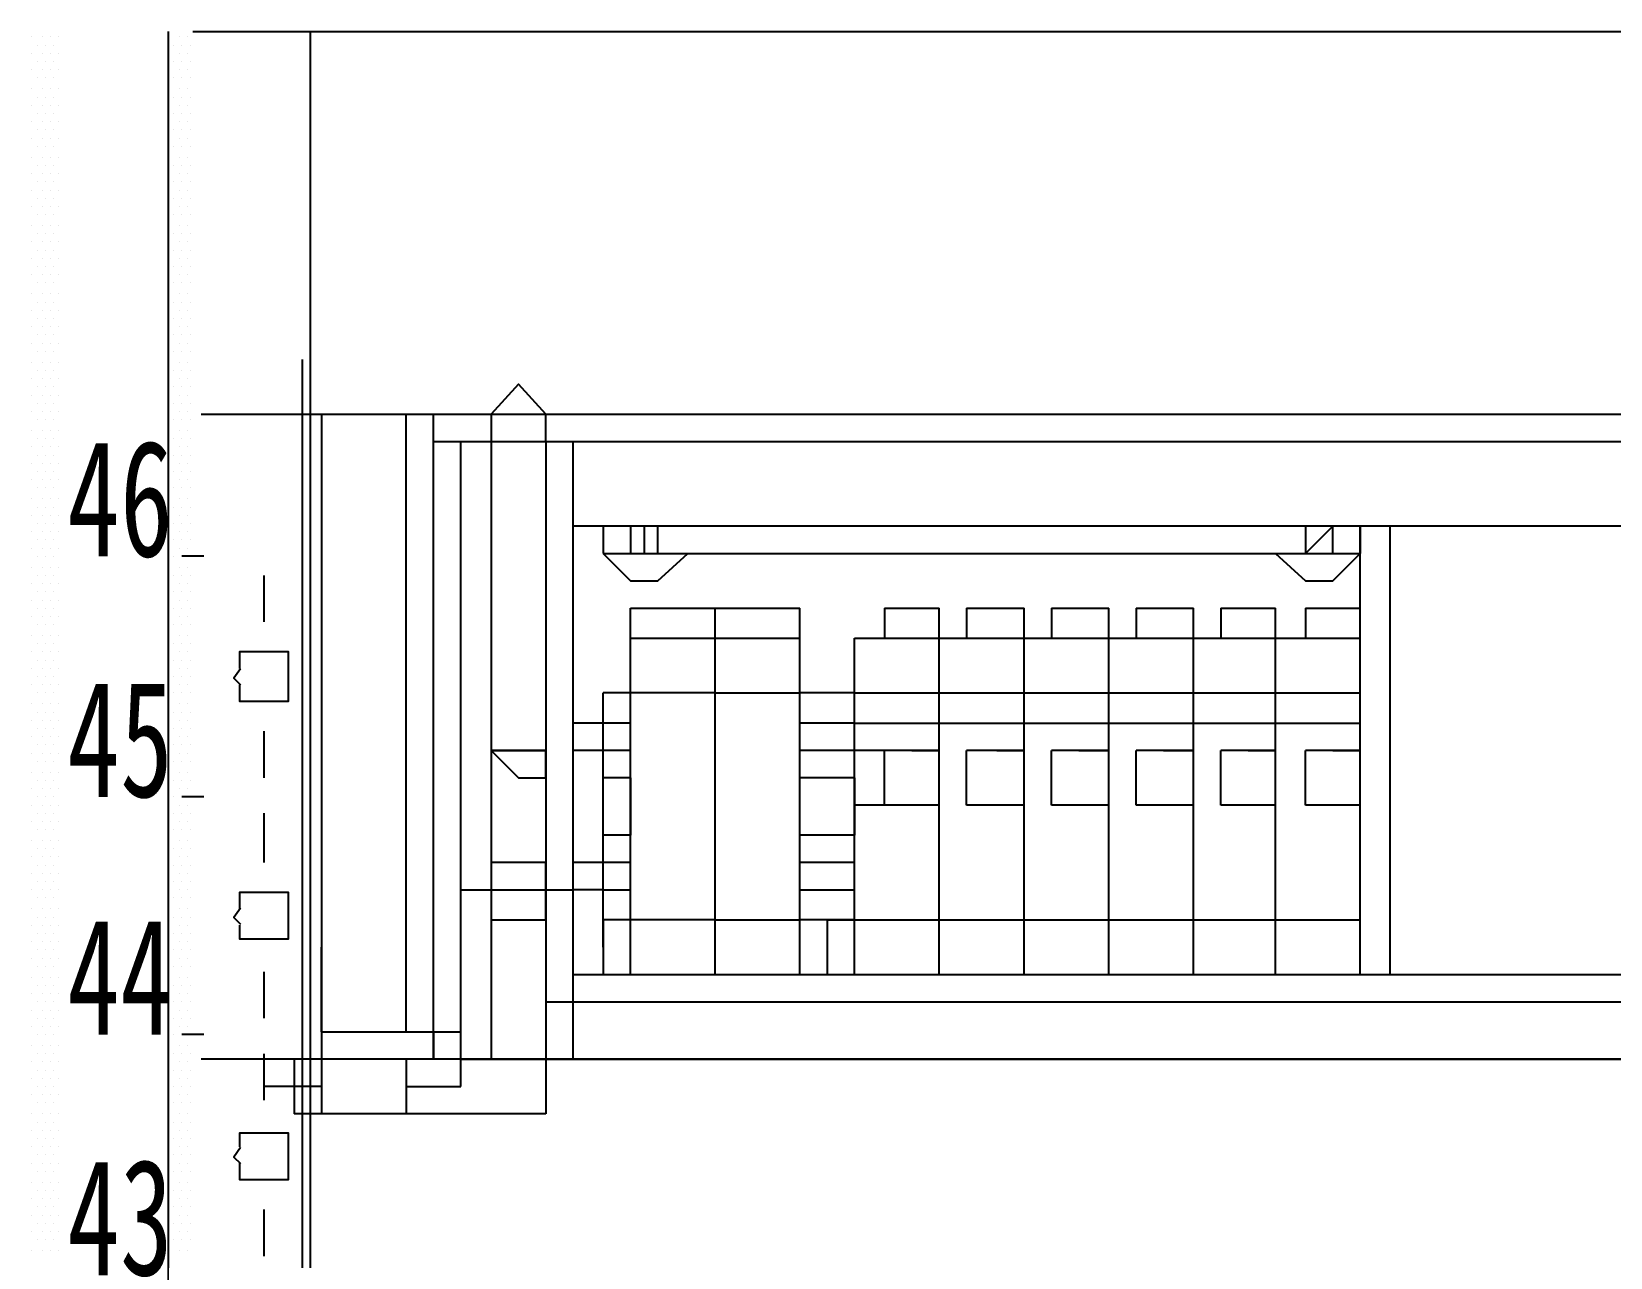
# Model space of a CAD drawing. Header units: metres. Extents: x 17 to 1264, y 17 to 859.
# Drawn here: x 380.9 to 464, y 627.5 to 692.1 of the extents above; entities that cross this region are included whole.
import ezdxf

# ---------------------------------------------------------------- set-up
doc = ezdxf.new("R2010")
doc.units = ezdxf.units.M
for name, color, linetype in [('LINES', 7, 'Continuous'), ('POLYLINES', 4, 'Continuous'), ('RECTS', 7, 'Continuous'), ('TEXTS', 3, 'Continuous')]:
    doc.layers.add(name, color=color, linetype=linetype)

msp = doc.modelspace()

# ---------------------------------------------------------------- linework, layer by layer
at = {"layer": 'LINES'}
for p, q in [((389.37, 692.06), (536.11, 692.06)), ((395.56, 96.77), (395.56, 692.06)), ((380.87, 691.78), (380.87, 691.78)), ((381.16, 691.34), (381.16, 691.34)), ((381.45, 691.78), (381.45, 691.78)), ((381.59, 691.34), (381.59, 691.34)), ((381.88, 691.78), (381.88, 691.78)), ((382.03, 691.34), (382.03, 691.34)), ((382.31, 691.78), (382.31, 691.78)), ((388.07, 691.78), (388.07, 691.78)), ((388.36, 691.34), (388.36, 691.34)), ((388.65, 691.78), (388.65, 691.78)), ((388.79, 691.34), (388.79, 691.34)), ((389.08, 691.78), (389.08, 691.78)), ((389.23, 691.34), (389.23, 691.34)), ((380.87, 690.91), (380.87, 690.91)), ((381.16, 690.48), (381.16, 690.48)), ((381.45, 690.91), (381.45, 690.91)), ((381.59, 690.48), (381.59, 690.48)), ((381.88, 690.91), (381.88, 690.91)), ((382.03, 690.48), (382.03, 690.48)), ((382.31, 690.91), (382.31, 690.91)), ((388.07, 690.91), (388.07, 690.91)), ((388.36, 690.48), (388.36, 690.48)), ((388.65, 690.91), (388.65, 690.91)), ((388.79, 690.48), (388.79, 690.48)), ((389.08, 690.91), (389.08, 690.91)), ((389.23, 690.48), (389.23, 690.48)), ((380.87, 690.05), (380.87, 690.05)), ((381.16, 689.62), (381.16, 689.62)), ((381.45, 690.05), (381.45, 690.05)), ((381.59, 689.62), (381.59, 689.62)), ((381.88, 690.05), (381.88, 690.05)), ((382.03, 689.62), (382.03, 689.62)), ((382.31, 690.05), (382.31, 690.05)), ((388.07, 690.05), (388.07, 690.05)), ((388.36, 689.62), (388.36, 689.62)), ((388.65, 690.05), (388.65, 690.05)), ((388.79, 689.62), (388.79, 689.62)), ((389.08, 690.05), (389.08, 690.05)), ((389.23, 689.62), (389.23, 689.62)), ((380.87, 689.04), (380.87, 689.04)), ((381.16, 688.61), (381.16, 688.61)), ((381.45, 689.04), (381.45, 689.04)), ((381.59, 688.61), (381.59, 688.61)), ((381.88, 689.04), (381.88, 689.04)), ((382.03, 688.61), (382.03, 688.61)), ((382.31, 689.04), (382.31, 689.04)), ((388.07, 689.04), (388.07, 689.04)), ((388.36, 688.61), (388.36, 688.61)), ((388.65, 689.04), (388.65, 689.04)), ((388.79, 688.61), (388.79, 688.61)), ((389.08, 689.04), (389.08, 689.04)), ((389.23, 688.61), (389.23, 688.61)), ((380.87, 688.18), (380.87, 688.18)), ((381.45, 688.18), (381.45, 688.18)), ((381.88, 688.18), (381.88, 688.18)), ((382.31, 688.18), (382.31, 688.18)), ((388.07, 688.18), (388.07, 688.18)), ((388.65, 688.18), (388.65, 688.18)), ((389.08, 688.18), (389.08, 688.18)), ((380.87, 687.31), (380.87, 687.31)), ((381.16, 687.74), (381.16, 687.74)), ((381.45, 687.31), (381.45, 687.31)), ((381.59, 687.74), (381.59, 687.74)), ((381.88, 687.31), (381.88, 687.31)), ((382.03, 687.74), (382.03, 687.74)), ((382.31, 687.31), (382.31, 687.31)), ((388.07, 687.31), (388.07, 687.31)), ((388.36, 687.74), (388.36, 687.74)), ((388.65, 687.31), (388.65, 687.31)), ((388.79, 687.74), (388.79, 687.74)), ((389.08, 687.31), (389.08, 687.31)), ((389.23, 687.74), (389.23, 687.74)), ((380.87, 686.45), (380.87, 686.45)), ((381.16, 686.88), (381.16, 686.88)), ((381.45, 686.45), (381.45, 686.45)), ((381.59, 686.88), (381.59, 686.88)), ((381.88, 686.45), (381.88, 686.45)), ((382.03, 686.88), (382.03, 686.88)), ((382.31, 686.45), (382.31, 686.45)), ((388.07, 686.45), (388.07, 686.45)), ((388.36, 686.88), (388.36, 686.88)), ((388.65, 686.45), (388.65, 686.45)), ((388.79, 686.88), (388.79, 686.88)), ((389.08, 686.45), (389.08, 686.45)), ((389.23, 686.88), (389.23, 686.88)), ((380.87, 685.44), (380.87, 685.44)), ((381.16, 686.02), (381.16, 686.02)), ((381.45, 685.44), (381.45, 685.44)), ((381.59, 686.02), (381.59, 686.02)), ((381.88, 685.44), (381.88, 685.44)), ((382.03, 686.02), (382.03, 686.02)), ((382.31, 685.44), (382.31, 685.44)), ((388.07, 685.44), (388.07, 685.44)), ((388.36, 686.02), (388.36, 686.02)), ((388.65, 685.44), (388.65, 685.44)), ((388.79, 686.02), (388.79, 686.02)), ((389.08, 685.44), (389.08, 685.44)), ((389.23, 686.02), (389.23, 686.02)), ((380.87, 684.58), (380.87, 684.58)), ((381.16, 685.01), (381.16, 685.01)), ((381.45, 684.58), (381.45, 684.58)), ((381.59, 685.01), (381.59, 685.01)), ((381.88, 684.58), (381.88, 684.58)), ((382.03, 685.01), (382.03, 685.01)), ((382.31, 684.58), (382.31, 684.58)), ((388.07, 684.58), (388.07, 684.58)), ((388.36, 685.01), (388.36, 685.01)), ((388.65, 684.58), (388.65, 684.58)), ((388.79, 685.01), (388.79, 685.01)), ((389.08, 684.58), (389.08, 684.58)), ((389.23, 685.01), (389.23, 685.01)), ((380.87, 683.71), (380.87, 683.71)), ((381.16, 684.14), (381.16, 684.14)), ((381.45, 683.71), (381.45, 683.71)), ((381.59, 684.14), (381.59, 684.14)), ((381.88, 683.71), (381.88, 683.71)), ((382.03, 684.14), (382.03, 684.14)), ((382.31, 683.71), (382.31, 683.71)), ((388.07, 683.71), (388.07, 683.71)), ((388.36, 684.14), (388.36, 684.14)), ((388.65, 683.71), (388.65, 683.71)), ((388.79, 684.14), (388.79, 684.14)), ((389.08, 683.71), (389.08, 683.71)), ((389.23, 684.14), (389.23, 684.14)), ((380.87, 682.85), (380.87, 682.85)), ((381.16, 683.28), (381.16, 683.28)), ((381.45, 682.85), (381.45, 682.85)), ((381.59, 683.28), (381.59, 683.28)), ((381.88, 682.85), (381.88, 682.85)), ((382.03, 683.28), (382.03, 683.28)), ((382.31, 682.85), (382.31, 682.85)), ((388.07, 682.85), (388.07, 682.85)), ((388.36, 683.28), (388.36, 683.28)), ((388.65, 682.85), (388.65, 682.85)), ((388.79, 683.28), (388.79, 683.28)), ((389.08, 682.85), (389.08, 682.85)), ((389.23, 683.28), (389.23, 683.28)), ((381.16, 682.42), (381.16, 682.42)), ((381.59, 682.42), (381.59, 682.42)), ((382.03, 682.42), (382.03, 682.42)), ((388.36, 682.42), (388.36, 682.42)), ((388.79, 682.42), (388.79, 682.42)), ((389.23, 682.42), (389.23, 682.42)), ((380.87, 681.84), (380.87, 681.84)), ((381.16, 681.41), (381.16, 681.41)), ((381.45, 681.84), (381.45, 681.84)), ((381.59, 681.41), (381.59, 681.41)), ((381.88, 681.84), (381.88, 681.84)), ((382.03, 681.41), (382.03, 681.41)), ((382.31, 681.84), (382.31, 681.84)), ((388.07, 681.84), (388.07, 681.84)), ((388.36, 681.41), (388.36, 681.41)), ((388.65, 681.84), (388.65, 681.84)), ((388.79, 681.41), (388.79, 681.41)), ((389.08, 681.84), (389.08, 681.84)), ((389.23, 681.41), (389.23, 681.41)), ((380.87, 680.98), (380.87, 680.98)), ((381.16, 680.54), (381.16, 680.54)), ((381.45, 680.98), (381.45, 680.98)), ((381.59, 680.54), (381.59, 680.54)), ((381.88, 680.98), (381.88, 680.98)), ((382.03, 680.54), (382.03, 680.54)), ((382.31, 680.98), (382.31, 680.98)), ((388.07, 680.98), (388.07, 680.98)), ((388.36, 680.54), (388.36, 680.54)), ((388.65, 680.98), (388.65, 680.98)), ((388.79, 680.54), (388.79, 680.54)), ((389.08, 680.98), (389.08, 680.98)), ((389.23, 680.54), (389.23, 680.54)), ((380.87, 680.11), (380.87, 680.11)), ((381.16, 679.68), (381.16, 679.68)), ((381.45, 680.11), (381.45, 680.11)), ((381.59, 679.68), (381.59, 679.68)), ((381.88, 680.11), (381.88, 680.11)), ((382.03, 679.68), (382.03, 679.68)), ((382.31, 680.11), (382.31, 680.11)), ((388.07, 680.11), (388.07, 680.11)), ((388.36, 679.68), (388.36, 679.68)), ((388.65, 680.11), (388.65, 680.11)), ((388.79, 679.68), (388.79, 679.68)), ((389.08, 680.11), (389.08, 680.11)), ((389.23, 679.68), (389.23, 679.68)), ((380.87, 679.25), (380.87, 679.25)), ((381.16, 678.82), (381.16, 678.82)), ((381.45, 679.25), (381.45, 679.25)), ((381.59, 678.82), (381.59, 678.82)), ((381.88, 679.25), (381.88, 679.25)), ((382.03, 678.82), (382.03, 678.82)), ((382.31, 679.25), (382.31, 679.25)), ((388.07, 679.25), (388.07, 679.25)), ((388.36, 678.82), (388.36, 678.82)), ((388.65, 679.25), (388.65, 679.25)), ((388.79, 678.82), (388.79, 678.82)), ((389.08, 679.25), (389.08, 679.25)), ((389.23, 678.82), (389.23, 678.82)), ((380.87, 678.24), (380.87, 678.24)), ((381.16, 677.81), (381.16, 677.81)), ((381.45, 678.24), (381.45, 678.24)), ((381.59, 677.81), (381.59, 677.81)), ((381.88, 678.24), (381.88, 678.24)), ((382.03, 677.81), (382.03, 677.81)), ((382.31, 678.24), (382.31, 678.24)), ((388.07, 678.24), (388.07, 678.24)), ((388.36, 677.81), (388.36, 677.81)), ((388.65, 678.24), (388.65, 678.24)), ((388.79, 677.81), (388.79, 677.81)), ((389.08, 678.24), (389.08, 678.24)), ((389.23, 677.81), (389.23, 677.81)), ((380.87, 677.38), (380.87, 677.38)), ((381.45, 677.38), (381.45, 677.38)), ((381.88, 677.38), (381.88, 677.38)), ((382.31, 677.38), (382.31, 677.38)), ((388.07, 677.38), (388.07, 677.38)), ((388.65, 677.38), (388.65, 677.38)), ((389.08, 677.38), (389.08, 677.38)), ((380.87, 676.51), (380.87, 676.51)), ((381.16, 676.94), (381.16, 676.94)), ((381.45, 676.51), (381.45, 676.51)), ((381.59, 676.94), (381.59, 676.94)), ((381.88, 676.51), (381.88, 676.51)), ((382.03, 676.94), (382.03, 676.94)), ((382.31, 676.51), (382.31, 676.51)), ((388.07, 676.51), (388.07, 676.51)), ((388.36, 676.94), (388.36, 676.94)), ((388.65, 676.51), (388.65, 676.51)), ((388.79, 676.94), (388.79, 676.94)), ((389.08, 676.51), (389.08, 676.51)), ((389.23, 676.94), (389.23, 676.94)), ((380.87, 675.65), (380.87, 675.65)), ((381.16, 676.08), (381.16, 676.08)), ((381.45, 675.65), (381.45, 675.65)), ((381.59, 676.08), (381.59, 676.08)), ((381.88, 675.65), (381.88, 675.65)), ((382.03, 676.08), (382.03, 676.08)), ((382.31, 675.65), (382.31, 675.65)), ((388.07, 675.65), (388.07, 675.65)), ((388.36, 676.08), (388.36, 676.08)), ((388.65, 675.65), (388.65, 675.65)), ((388.79, 676.08), (388.79, 676.08)), ((389.08, 675.65), (389.08, 675.65)), ((389.23, 676.08), (389.23, 676.08)), ((380.87, 674.64), (380.87, 674.64)), ((381.16, 675.22), (381.16, 675.22)), ((381.45, 674.64), (381.45, 674.64)), ((381.59, 675.22), (381.59, 675.22)), ((381.88, 674.64), (381.88, 674.64)), ((382.03, 675.22), (382.03, 675.22)), ((382.31, 674.64), (382.31, 674.64)), ((388.07, 674.64), (388.07, 674.64)), ((388.36, 675.22), (388.36, 675.22)), ((388.65, 674.64), (388.65, 674.64)), ((388.79, 675.22), (388.79, 675.22)), ((389.08, 674.64), (389.08, 674.64)), ((389.23, 675.22), (389.23, 675.22)), ((380.87, 673.78), (380.87, 673.78)), ((381.16, 674.21), (381.16, 674.21)), ((381.45, 673.78), (381.45, 673.78)), ((381.59, 674.21), (381.59, 674.21)), ((381.88, 673.78), (381.88, 673.78)), ((382.03, 674.21), (382.03, 674.21)), ((382.31, 673.78), (382.31, 673.78)), ((388.07, 673.78), (388.07, 673.78)), ((388.36, 674.21), (388.36, 674.21)), ((388.65, 673.78), (388.65, 673.78)), ((388.79, 674.21), (388.79, 674.21)), ((389.08, 673.78), (389.08, 673.78)), ((389.23, 674.21), (389.23, 674.21)), ((380.87, 672.91), (380.87, 672.91)), ((381.16, 673.34), (381.16, 673.34)), ((381.45, 672.91), (381.45, 672.91)), ((381.59, 673.34), (381.59, 673.34)), ((381.88, 672.91), (381.88, 672.91)), ((382.03, 673.34), (382.03, 673.34)), ((382.31, 672.91), (382.31, 672.91)), ((388.07, 672.91), (388.07, 672.91)), ((388.36, 673.34), (388.36, 673.34)), ((388.65, 672.91), (388.65, 672.91)), ((388.79, 673.34), (388.79, 673.34)), ((389.08, 672.91), (389.08, 672.91)), ((389.23, 673.34), (389.23, 673.34)), ((380.87, 672.05), (380.87, 672.05)), ((381.16, 672.48), (381.16, 672.48)), ((381.45, 672.05), (381.45, 672.05)), ((381.59, 672.48), (381.59, 672.48)), ((381.88, 672.05), (381.88, 672.05)), ((382.03, 672.48), (382.03, 672.48)), ((382.31, 672.05), (382.31, 672.05)), ((388.07, 672.05), (388.07, 672.05)), ((388.36, 672.48), (388.36, 672.48)), ((388.65, 672.05), (388.65, 672.05)), ((388.79, 672.48), (388.79, 672.48)), ((389.08, 672.05), (389.08, 672.05)), ((389.23, 672.48), (389.23, 672.48)), ((381.16, 671.62), (381.16, 671.62)), ((381.59, 671.62), (381.59, 671.62)), ((382.03, 671.62), (382.03, 671.62)), ((388.36, 671.62), (388.36, 671.62)), ((388.79, 671.62), (388.79, 671.62)), ((389.23, 671.62), (389.23, 671.62)), ((389.8, 671.9), (541.87, 671.9)), ((390.23, 671.9), (541.15, 671.9)), ((396.14, 671.9), (396.14, 635.04)), ((400.6, 639.36), (400.6, 671.9)), ((402.04, 639.36), (402.04, 671.9)), ((403.48, 671.9), (409.39, 671.9)), ((380.87, 671.04), (380.87, 671.04)), ((381.16, 670.61), (381.16, 670.61)), ((381.45, 671.04), (381.45, 671.04)), ((381.59, 670.61), (381.59, 670.61)), ((381.88, 671.04), (381.88, 671.04)), ((382.03, 670.61), (382.03, 670.61)), ((382.31, 671.04), (382.31, 671.04)), ((388.07, 671.04), (388.07, 671.04)), ((388.36, 670.61), (388.36, 670.61)), ((388.65, 671.04), (388.65, 671.04)), ((388.79, 670.61), (388.79, 670.61)), ((389.08, 671.04), (389.08, 671.04)), ((389.23, 670.61), (389.23, 670.61)), ((402.04, 670.46), (407.95, 670.46)), ((403.48, 670.46), (526.46, 670.46)), ((403.48, 637.92), (403.48, 670.46)), ((405.07, 670.46), (526.46, 670.46)), ((405.07, 670.46), (405.07, 637.92)), ((407.95, 670.46), (407.95, 637.92)), ((409.39, 637.92), (409.39, 670.46)), ((380.87, 670.18), (380.87, 670.18)), ((381.16, 669.74), (381.16, 669.74)), ((381.45, 670.18), (381.45, 670.18)), ((381.59, 669.74), (381.59, 669.74)), ((381.88, 670.18), (381.88, 670.18)), ((382.03, 669.74), (382.03, 669.74)), ((382.31, 670.18), (382.31, 670.18)), ((388.07, 670.18), (388.07, 670.18)), ((388.36, 669.74), (388.36, 669.74)), ((388.65, 670.18), (388.65, 670.18)), ((388.79, 669.74), (388.79, 669.74)), ((389.08, 670.18), (389.08, 670.18)), ((389.23, 669.74), (389.23, 669.74)), ((380.87, 669.31), (380.87, 669.31)), ((381.16, 668.88), (381.16, 668.88)), ((381.45, 669.31), (381.45, 669.31)), ((381.59, 668.88), (381.59, 668.88)), ((381.88, 669.31), (381.88, 669.31)), ((382.03, 668.88), (382.03, 668.88)), ((382.31, 669.31), (382.31, 669.31)), ((388.07, 669.31), (388.07, 669.31)), ((388.36, 668.88), (388.36, 668.88)), ((388.65, 669.31), (388.65, 669.31)), ((388.79, 668.88), (388.79, 668.88)), ((389.08, 669.31), (389.08, 669.31)), ((389.23, 668.88), (389.23, 668.88)), ((380.87, 668.45), (380.87, 668.45)), ((381.16, 668.02), (381.16, 668.02)), ((381.45, 668.45), (381.45, 668.45)), ((381.59, 668.02), (381.59, 668.02)), ((381.88, 668.45), (381.88, 668.45)), ((382.03, 668.02), (382.03, 668.02)), ((382.31, 668.45), (382.31, 668.45)), ((388.07, 668.45), (388.07, 668.45)), ((388.36, 668.02), (388.36, 668.02)), ((388.65, 668.45), (388.65, 668.45)), ((388.79, 668.02), (388.79, 668.02)), ((389.08, 668.45), (389.08, 668.45)), ((389.23, 668.02), (389.23, 668.02)), ((380.87, 667.44), (380.87, 667.44)), ((381.16, 667.01), (381.16, 667.01)), ((381.45, 667.44), (381.45, 667.44)), ((381.59, 667.01), (381.59, 667.01)), ((381.88, 667.44), (381.88, 667.44)), ((382.03, 667.01), (382.03, 667.01)), ((382.31, 667.44), (382.31, 667.44)), ((388.07, 667.44), (388.07, 667.44)), ((388.36, 667.01), (388.36, 667.01)), ((388.65, 667.44), (388.65, 667.44)), ((388.79, 667.01), (388.79, 667.01)), ((389.08, 667.44), (389.08, 667.44)), ((389.23, 667.01), (389.23, 667.01)), ((380.87, 666.58), (380.87, 666.58)), ((381.45, 666.58), (381.45, 666.58)), ((381.88, 666.58), (381.88, 666.58)), ((382.31, 666.58), (382.31, 666.58)), ((388.07, 666.58), (388.07, 666.58)), ((388.65, 666.58), (388.65, 666.58)), ((389.08, 666.58), (389.08, 666.58)), ((380.87, 665.71), (380.87, 665.71)), ((381.16, 666.14), (381.16, 666.14)), ((381.45, 665.71), (381.45, 665.71)), ((381.59, 666.14), (381.59, 666.14)), ((381.88, 665.71), (381.88, 665.71)), ((382.03, 666.14), (382.03, 666.14)), ((382.31, 665.71), (382.31, 665.71)), ((388.07, 665.71), (388.07, 665.71)), ((388.36, 666.14), (388.36, 666.14)), ((388.65, 665.71), (388.65, 665.71)), ((388.79, 666.14), (388.79, 666.14)), ((389.08, 665.71), (389.08, 665.71)), ((389.23, 666.14), (389.23, 666.14)), ((518.97, 666), (409.39, 666)), ((410.97, 666), (410.97, 664.56)), ((413.13, 666), (413.13, 664.56)), ((450.86, 642.38), (450.86, 666)), ((450.86, 666), (450.86, 664.56)), ((452.44, 642.38), (452.44, 666)), ((380.87, 664.85), (380.87, 664.85)), ((381.16, 665.28), (381.16, 665.28)), ((381.45, 664.85), (381.45, 664.85)), ((381.59, 665.28), (381.59, 665.28)), ((381.88, 664.85), (381.88, 664.85)), ((382.03, 665.28), (382.03, 665.28)), ((382.31, 664.85), (382.31, 664.85)), ((388.07, 664.85), (388.07, 664.85)), ((388.36, 665.28), (388.36, 665.28)), ((388.65, 664.85), (388.65, 664.85)), ((388.79, 665.28), (388.79, 665.28)), ((389.08, 664.85), (389.08, 664.85)), ((389.23, 665.28), (389.23, 665.28)), ((410.97, 664.56), (450.86, 664.56)), ((380.87, 663.84), (380.87, 663.84)), ((381.16, 664.42), (381.16, 664.42)), ((381.45, 663.84), (381.45, 663.84)), ((381.59, 664.42), (381.59, 664.42)), ((381.88, 663.84), (381.88, 663.84)), ((382.03, 664.42), (382.03, 664.42)), ((382.31, 663.84), (382.31, 663.84)), ((388.07, 663.84), (388.07, 663.84)), ((388.36, 664.42), (388.36, 664.42)), ((388.65, 663.84), (388.65, 663.84)), ((388.79, 664.42), (388.79, 664.42)), ((389.95, 664.42), (388.79, 664.42)), ((389.08, 663.84), (389.08, 663.84)), ((389.23, 664.42), (389.23, 664.42)), ((380.87, 662.98), (380.87, 662.98)), ((381.16, 663.41), (381.16, 663.41)), ((381.45, 662.98), (381.45, 662.98)), ((381.59, 663.41), (381.59, 663.41)), ((381.88, 662.98), (381.88, 662.98)), ((382.03, 663.41), (382.03, 663.41)), ((382.31, 662.98), (382.31, 662.98)), ((388.07, 662.98), (388.07, 662.98)), ((388.36, 663.41), (388.36, 663.41)), ((388.65, 662.98), (388.65, 662.98)), ((388.79, 663.41), (388.79, 663.41)), ((389.08, 662.98), (389.08, 662.98)), ((389.23, 663.41), (389.23, 663.41)), ((393.11, 663.41), (393.11, 660.96)), ((380.87, 662.11), (380.87, 662.11)), ((381.16, 662.54), (381.16, 662.54)), ((381.45, 662.11), (381.45, 662.11)), ((381.59, 662.54), (381.59, 662.54)), ((381.88, 662.11), (381.88, 662.11)), ((382.03, 662.54), (382.03, 662.54)), ((382.31, 662.11), (382.31, 662.11)), ((388.07, 662.11), (388.07, 662.11)), ((388.36, 662.54), (388.36, 662.54)), ((388.65, 662.11), (388.65, 662.11)), ((388.79, 662.54), (388.79, 662.54)), ((389.08, 662.11), (389.08, 662.11)), ((389.23, 662.54), (389.23, 662.54)), ((380.87, 661.25), (380.87, 661.25)), ((381.16, 661.68), (381.16, 661.68)), ((381.45, 661.25), (381.45, 661.25)), ((381.59, 661.68), (381.59, 661.68)), ((381.88, 661.25), (381.88, 661.25)), ((382.03, 661.68), (382.03, 661.68)), ((382.31, 661.25), (382.31, 661.25)), ((388.07, 661.25), (388.07, 661.25)), ((388.36, 661.68), (388.36, 661.68)), ((388.65, 661.25), (388.65, 661.25)), ((388.79, 661.68), (388.79, 661.68)), ((389.08, 661.25), (389.08, 661.25)), ((389.23, 661.68), (389.23, 661.68)), ((412.41, 661.68), (421.34, 661.68)), ((412.41, 642.38), (412.41, 661.68)), ((416.87, 642.38), (416.87, 661.68)), ((421.34, 642.38), (421.34, 661.68)), ((425.8, 661.68), (428.68, 661.68)), ((425.8, 661.68), (425.8, 660.1)), ((428.68, 660.1), (428.68, 661.68)), ((430.12, 661.68), (433.15, 661.68)), ((430.12, 661.68), (430.12, 660.1)), ((433.15, 660.1), (433.15, 661.68)), ((434.59, 661.68), (434.59, 660.1)), ((434.59, 661.68), (437.61, 661.68)), ((437.61, 660.1), (437.61, 661.68)), ((439.05, 661.68), (439.05, 660.1)), ((439.05, 661.68), (442.07, 661.68)), ((442.07, 660.1), (442.07, 661.68)), ((443.51, 661.68), (446.39, 661.68)), ((443.51, 661.68), (443.51, 660.1)), ((446.39, 660.1), (446.39, 661.68)), ((447.98, 661.68), (450.86, 661.68)), ((447.98, 661.68), (447.98, 660.1)), ((450.86, 660.1), (450.86, 661.68)), ((381.16, 660.82), (381.16, 660.82)), ((381.59, 660.82), (381.59, 660.82)), ((382.03, 660.82), (382.03, 660.82)), ((388.36, 660.82), (388.36, 660.82)), ((388.79, 660.82), (388.79, 660.82)), ((389.23, 660.82), (389.23, 660.82)), ((380.87, 660.24), (380.87, 660.24)), ((381.16, 659.81), (381.16, 659.81)), ((381.45, 660.24), (381.45, 660.24)), ((381.59, 659.81), (381.59, 659.81)), ((381.88, 660.24), (381.88, 660.24)), ((382.03, 659.81), (382.03, 659.81)), ((382.31, 660.24), (382.31, 660.24)), ((388.07, 660.24), (388.07, 660.24)), ((388.36, 659.81), (388.36, 659.81)), ((388.65, 660.24), (388.65, 660.24)), ((388.79, 659.81), (388.79, 659.81)), ((389.08, 660.24), (389.08, 660.24)), ((389.23, 659.81), (389.23, 659.81)), ((412.41, 660.1), (421.34, 660.1)), ((424.22, 660.1), (450.86, 660.1)), ((424.22, 642.38), (424.22, 660.1)), ((425.8, 660.1), (428.68, 660.1)), ((425.8, 660.1), (425.8, 660.1)), ((428.68, 642.38), (428.68, 660.1)), ((428.68, 660.1), (428.68, 660.1)), ((430.12, 660.1), (433.15, 660.1)), ((430.12, 660.1), (430.12, 660.1)), ((433.15, 642.38), (433.15, 660.1)), ((433.15, 660.1), (433.15, 660.1)), ((434.59, 660.1), (437.61, 660.1)), ((434.59, 660.1), (434.59, 660.1)), ((437.61, 642.38), (437.61, 660.1)), ((439.05, 660.1), (442.07, 660.1)), ((439.05, 660.1), (439.05, 660.1)), ((442.07, 642.38), (442.07, 660.1)), ((442.07, 660.1), (442.07, 660.1)), ((443.51, 660.1), (446.39, 660.1)), ((443.51, 660.1), (443.51, 660.1)), ((446.39, 642.38), (446.39, 660.1)), ((446.39, 660.1), (446.39, 660.1)), ((447.98, 660.1), (450.86, 660.1)), ((447.98, 660.1), (447.98, 660.1)), ((450.86, 660.1), (450.86, 660.1)), ((380.87, 659.38), (380.87, 659.38)), ((381.16, 658.94), (381.16, 658.94)), ((381.45, 659.38), (381.45, 659.38)), ((381.59, 658.94), (381.59, 658.94)), ((381.88, 659.38), (381.88, 659.38)), ((382.03, 658.94), (382.03, 658.94)), ((382.31, 659.38), (382.31, 659.38)), ((388.07, 659.38), (388.07, 659.38)), ((388.36, 658.94), (388.36, 658.94)), ((388.65, 659.38), (388.65, 659.38)), ((388.79, 658.94), (388.79, 658.94)), ((389.08, 659.38), (389.08, 659.38)), ((389.23, 658.94), (389.23, 658.94)), ((380.87, 658.51), (380.87, 658.51)), ((381.16, 658.08), (381.16, 658.08)), ((381.45, 658.51), (381.45, 658.51)), ((381.59, 658.08), (381.59, 658.08)), ((381.88, 658.51), (381.88, 658.51)), ((382.03, 658.08), (382.03, 658.08)), ((382.31, 658.51), (382.31, 658.51)), ((388.07, 658.51), (388.07, 658.51)), ((388.36, 658.08), (388.36, 658.08)), ((388.65, 658.51), (388.65, 658.51)), ((388.79, 658.08), (388.79, 658.08)), ((389.08, 658.51), (389.08, 658.51)), ((389.23, 658.08), (389.23, 658.08)), ((380.87, 657.65), (380.87, 657.65)), ((381.16, 657.22), (381.16, 657.22)), ((381.45, 657.65), (381.45, 657.65)), ((381.59, 657.22), (381.59, 657.22)), ((381.88, 657.65), (381.88, 657.65)), ((382.03, 657.22), (382.03, 657.22)), ((382.31, 657.65), (382.31, 657.65)), ((388.07, 657.65), (388.07, 657.65)), ((388.36, 657.22), (388.36, 657.22)), ((388.65, 657.65), (388.65, 657.65)), ((388.79, 657.22), (388.79, 657.22)), ((389.08, 657.65), (389.08, 657.65)), ((389.23, 657.22), (389.23, 657.22)), ((410.97, 645.26), (410.97, 657.22)), ((412.41, 657.22), (410.97, 657.22)), ((416.87, 657.22), (412.41, 657.22)), ((416.87, 657.22), (421.34, 657.22)), ((424.22, 657.22), (421.34, 657.22)), ((424.22, 657.22), (450.86, 657.22)), ((380.87, 656.64), (380.87, 656.64)), ((381.16, 656.21), (381.16, 656.21)), ((381.45, 656.64), (381.45, 656.64)), ((381.59, 656.21), (381.59, 656.21)), ((381.88, 656.64), (381.88, 656.64)), ((382.03, 656.21), (382.03, 656.21)), ((382.31, 656.64), (382.31, 656.64)), ((388.07, 656.64), (388.07, 656.64)), ((388.36, 656.21), (388.36, 656.21)), ((388.65, 656.64), (388.65, 656.64)), ((388.79, 656.21), (388.79, 656.21)), ((389.08, 656.64), (389.08, 656.64)), ((389.23, 656.21), (389.23, 656.21)), ((380.87, 655.78), (380.87, 655.78)), ((381.45, 655.78), (381.45, 655.78)), ((381.88, 655.78), (381.88, 655.78)), ((382.31, 655.78), (382.31, 655.78)), ((388.07, 655.78), (388.07, 655.78)), ((388.65, 655.78), (388.65, 655.78)), ((389.08, 655.78), (389.08, 655.78)), ((410.97, 655.63), (409.39, 655.63)), ((412.41, 655.63), (410.97, 655.63)), ((424.22, 655.63), (421.34, 655.63)), ((424.22, 655.63), (450.86, 655.63)), ((380.87, 654.91), (380.87, 654.91)), ((381.16, 655.34), (381.16, 655.34)), ((381.45, 654.91), (381.45, 654.91)), ((381.59, 655.34), (381.59, 655.34)), ((381.88, 654.91), (381.88, 654.91)), ((382.03, 655.34), (382.03, 655.34)), ((382.31, 654.91), (382.31, 654.91)), ((388.07, 654.91), (388.07, 654.91)), ((388.36, 655.34), (388.36, 655.34)), ((388.65, 654.91), (388.65, 654.91)), ((388.79, 655.34), (388.79, 655.34)), ((389.08, 654.91), (389.08, 654.91)), ((389.23, 655.34), (389.23, 655.34)), ((393.11, 655.2), (393.11, 652.75)), ((380.87, 654.05), (380.87, 654.05)), ((381.16, 654.48), (381.16, 654.48)), ((381.45, 654.05), (381.45, 654.05)), ((381.59, 654.48), (381.59, 654.48)), ((381.88, 654.05), (381.88, 654.05)), ((382.03, 654.48), (382.03, 654.48)), ((382.31, 654.05), (382.31, 654.05)), ((388.07, 654.05), (388.07, 654.05)), ((388.36, 654.48), (388.36, 654.48)), ((388.65, 654.05), (388.65, 654.05)), ((388.79, 654.48), (388.79, 654.48)), ((389.08, 654.05), (389.08, 654.05)), ((389.23, 654.48), (389.23, 654.48)), ((405.07, 654.19), (407.95, 654.19)), ((410.97, 654.19), (409.39, 654.19)), ((412.41, 654.19), (410.97, 654.19)), ((424.22, 654.19), (421.34, 654.19)), ((425.8, 654.19), (424.22, 654.19)), ((424.22, 651.31), (424.22, 654.19)), ((425.8, 651.31), (425.8, 654.19)), ((425.8, 654.19), (425.8, 654.19)), ((428.68, 654.19), (425.8, 654.19)), ((427.24, 654.19), (425.8, 654.19)), ((427.24, 654.19), (428.68, 654.19)), ((427.24, 654.19), (427.24, 654.19)), ((428.68, 654.19), (428.68, 654.19)), ((428.68, 651.31), (428.68, 654.19)), ((433.15, 654.19), (430.12, 654.19)), ((431.71, 654.19), (430.12, 654.19)), ((430.12, 654.19), (430.12, 654.19)), ((430.12, 651.31), (430.12, 654.19)), ((431.71, 654.19), (433.15, 654.19)), ((431.71, 654.19), (431.71, 654.19)), ((433.15, 654.19), (433.15, 654.19)), ((433.15, 651.31), (433.15, 654.19)), ((434.59, 654.19), (434.59, 654.19)), ((437.61, 654.19), (434.59, 654.19)), ((436.03, 654.19), (434.59, 654.19)), ((434.59, 651.31), (434.59, 654.19)), ((436.03, 654.19), (437.61, 654.19)), ((436.03, 654.19), (436.03, 654.19)), ((437.61, 654.19), (437.61, 654.19)), ((437.61, 651.31), (437.61, 654.19)), ((439.05, 654.19), (439.05, 654.19)), ((442.07, 654.19), (439.05, 654.19)), ((440.49, 654.19), (439.05, 654.19)), ((439.05, 651.31), (439.05, 654.19)), ((440.49, 654.19), (442.07, 654.19)), ((440.49, 654.19), (440.49, 654.19)), ((442.07, 654.19), (442.07, 654.19)), ((442.07, 651.31), (442.07, 654.19)), ((443.51, 654.19), (443.51, 654.19)), ((446.39, 654.19), (443.51, 654.19)), ((443.51, 651.31), (443.51, 654.19)), ((444.95, 654.19), (443.51, 654.19)), ((444.95, 654.19), (446.39, 654.19)), ((444.95, 654.19), (444.95, 654.19)), ((446.39, 654.19), (446.39, 654.19)), ((446.39, 651.31), (446.39, 654.19)), ((450.86, 654.19), (447.98, 654.19)), ((449.42, 654.19), (447.98, 654.19)), ((447.98, 654.19), (447.98, 654.19)), ((447.98, 651.31), (447.98, 654.19)), ((449.42, 654.19), (450.86, 654.19)), ((449.42, 654.19), (449.42, 654.19)), ((450.86, 654.19), (450.86, 654.19)), ((450.86, 651.31), (450.86, 654.19)), ((380.87, 653.04), (380.87, 653.04)), ((381.16, 653.62), (381.16, 653.62)), ((381.45, 653.04), (381.45, 653.04)), ((381.59, 653.62), (381.59, 653.62)), ((381.88, 653.04), (381.88, 653.04)), ((382.03, 653.62), (382.03, 653.62)), ((382.31, 653.04), (382.31, 653.04)), ((388.07, 653.04), (388.07, 653.04)), ((388.36, 653.62), (388.36, 653.62)), ((388.65, 653.04), (388.65, 653.04)), ((388.79, 653.62), (388.79, 653.62)), ((389.08, 653.04), (389.08, 653.04)), ((389.23, 653.62), (389.23, 653.62)), ((380.87, 652.18), (380.87, 652.18)), ((381.16, 652.61), (381.16, 652.61)), ((381.45, 652.18), (381.45, 652.18)), ((381.59, 652.61), (381.59, 652.61)), ((381.88, 652.18), (381.88, 652.18)), ((382.03, 652.61), (382.03, 652.61)), ((382.31, 652.18), (382.31, 652.18)), ((388.07, 652.18), (388.07, 652.18)), ((388.36, 652.61), (388.36, 652.61)), ((388.65, 652.18), (388.65, 652.18)), ((388.79, 652.61), (388.79, 652.61)), ((389.08, 652.18), (389.08, 652.18)), ((389.23, 652.61), (389.23, 652.61)), ((412.41, 652.75), (410.97, 652.75)), ((412.41, 652.75), (412.41, 649.73)), ((424.22, 652.75), (421.34, 652.75)), ((424.22, 652.75), (424.22, 649.73)), ((380.87, 651.31), (380.87, 651.31)), ((381.16, 651.74), (381.16, 651.74)), ((381.45, 651.31), (381.45, 651.31)), ((381.59, 651.74), (381.59, 651.74)), ((381.88, 651.31), (381.88, 651.31)), ((382.03, 651.74), (382.03, 651.74)), ((382.31, 651.31), (382.31, 651.31)), ((388.07, 651.31), (388.07, 651.31)), ((388.36, 651.74), (388.36, 651.74)), ((388.65, 651.31), (388.65, 651.31)), ((388.79, 651.74), (388.79, 651.74)), ((389.95, 651.74), (388.79, 651.74)), ((389.08, 651.31), (389.08, 651.31)), ((389.23, 651.74), (389.23, 651.74)), ((412.41, 651.31), (412.41, 651.31)), ((425.8, 651.31), (424.22, 651.31)), ((424.22, 651.31), (424.22, 651.31)), ((428.68, 651.31), (425.8, 651.31)), ((428.68, 651.31), (428.68, 651.31)), ((433.15, 651.31), (430.12, 651.31)), ((430.12, 651.31), (430.12, 651.31)), ((433.15, 651.31), (433.15, 651.31)), ((437.61, 651.31), (434.59, 651.31)), ((434.59, 651.31), (434.59, 651.31)), ((437.61, 651.31), (437.61, 651.31)), ((442.07, 651.31), (439.05, 651.31)), ((439.05, 651.31), (439.05, 651.31)), ((442.07, 651.31), (442.07, 651.31)), ((446.39, 651.31), (443.51, 651.31)), ((443.51, 651.31), (443.51, 651.31)), ((446.39, 651.31), (446.39, 651.31)), ((450.86, 651.31), (447.98, 651.31)), ((447.98, 651.31), (447.98, 651.31)), ((450.86, 651.31), (450.86, 651.31)), ((380.87, 650.45), (380.87, 650.45)), ((381.16, 650.88), (381.16, 650.88)), ((381.45, 650.45), (381.45, 650.45)), ((381.59, 650.88), (381.59, 650.88)), ((381.88, 650.45), (381.88, 650.45)), ((382.03, 650.88), (382.03, 650.88)), ((382.31, 650.45), (382.31, 650.45)), ((388.07, 650.45), (388.07, 650.45)), ((388.36, 650.88), (388.36, 650.88)), ((388.65, 650.45), (388.65, 650.45)), ((388.79, 650.88), (388.79, 650.88)), ((389.08, 650.45), (389.08, 650.45)), ((389.23, 650.88), (389.23, 650.88)), ((393.11, 650.88), (393.11, 648.29)), ((381.16, 650.02), (381.16, 650.02)), ((381.59, 650.02), (381.59, 650.02)), ((382.03, 650.02), (382.03, 650.02)), ((388.36, 650.02), (388.36, 650.02)), ((388.79, 650.02), (388.79, 650.02)), ((389.23, 650.02), (389.23, 650.02)), ((412.41, 649.73), (410.97, 649.73)), ((424.22, 649.73), (421.34, 649.73)), ((380.87, 649.44), (380.87, 649.44)), ((381.16, 649.01), (381.16, 649.01)), ((381.45, 649.44), (381.45, 649.44)), ((381.59, 649.01), (381.59, 649.01)), ((381.88, 649.44), (381.88, 649.44)), ((382.03, 649.01), (382.03, 649.01)), ((382.31, 649.44), (382.31, 649.44)), ((388.07, 649.44), (388.07, 649.44)), ((388.36, 649.01), (388.36, 649.01)), ((388.65, 649.44), (388.65, 649.44)), ((388.79, 649.01), (388.79, 649.01)), ((389.08, 649.44), (389.08, 649.44)), ((389.23, 649.01), (389.23, 649.01)), ((380.87, 648.58), (380.87, 648.58)), ((381.16, 648.14), (381.16, 648.14)), ((381.45, 648.58), (381.45, 648.58)), ((381.59, 648.14), (381.59, 648.14)), ((381.88, 648.58), (381.88, 648.58)), ((382.03, 648.14), (382.03, 648.14)), ((382.31, 648.58), (382.31, 648.58)), ((388.07, 648.58), (388.07, 648.58)), ((388.36, 648.14), (388.36, 648.14)), ((388.65, 648.58), (388.65, 648.58)), ((388.79, 648.14), (388.79, 648.14)), ((389.08, 648.58), (389.08, 648.58)), ((389.23, 648.14), (389.23, 648.14)), ((410.97, 648.29), (409.39, 648.29)), ((412.41, 648.29), (410.97, 648.29)), ((424.22, 648.29), (421.34, 648.29)), ((380.87, 647.71), (380.87, 647.71)), ((381.16, 647.28), (381.16, 647.28)), ((381.45, 647.71), (381.45, 647.71)), ((381.59, 647.28), (381.59, 647.28)), ((381.88, 647.71), (381.88, 647.71)), ((382.03, 647.28), (382.03, 647.28)), ((382.31, 647.71), (382.31, 647.71)), ((388.07, 647.71), (388.07, 647.71)), ((388.36, 647.28), (388.36, 647.28)), ((388.65, 647.71), (388.65, 647.71)), ((388.79, 647.28), (388.79, 647.28)), ((389.08, 647.71), (389.08, 647.71)), ((389.23, 647.28), (389.23, 647.28)), ((380.87, 646.85), (380.87, 646.85)), ((381.16, 646.42), (381.16, 646.42)), ((381.45, 646.85), (381.45, 646.85)), ((381.59, 646.42), (381.59, 646.42)), ((381.88, 646.85), (381.88, 646.85)), ((382.03, 646.42), (382.03, 646.42)), ((382.31, 646.85), (382.31, 646.85)), ((388.07, 646.85), (388.07, 646.85)), ((388.36, 646.42), (388.36, 646.42)), ((388.65, 646.85), (388.65, 646.85)), ((388.79, 646.42), (388.79, 646.42)), ((389.08, 646.85), (389.08, 646.85)), ((389.23, 646.42), (389.23, 646.42)), ((403.48, 646.85), (409.39, 646.85)), ((410.97, 646.85), (409.39, 646.85)), ((410.97, 646.85), (412.41, 646.85)), ((421.34, 646.85), (424.22, 646.85)), ((380.87, 645.84), (380.87, 645.84)), ((381.16, 645.41), (381.16, 645.41)), ((381.45, 645.84), (381.45, 645.84)), ((381.59, 645.41), (381.59, 645.41)), ((381.88, 645.84), (381.88, 645.84)), ((382.03, 645.41), (382.03, 645.41)), ((382.31, 645.84), (382.31, 645.84)), ((388.07, 645.84), (388.07, 645.84)), ((388.36, 645.41), (388.36, 645.41)), ((388.65, 645.84), (388.65, 645.84)), ((388.79, 645.41), (388.79, 645.41)), ((389.08, 645.84), (389.08, 645.84)), ((389.23, 645.41), (389.23, 645.41)), ((380.87, 644.98), (380.87, 644.98)), ((381.16, 644.54), (381.16, 644.54)), ((381.45, 644.98), (381.45, 644.98)), ((381.59, 644.54), (381.59, 644.54)), ((381.88, 644.98), (381.88, 644.98)), ((382.03, 644.54), (382.03, 644.54)), ((382.31, 644.98), (382.31, 644.98)), ((388.07, 644.98), (388.07, 644.98)), ((388.36, 644.54), (388.36, 644.54)), ((388.65, 644.98), (388.65, 644.98)), ((388.79, 644.54), (388.79, 644.54)), ((389.08, 644.98), (389.08, 644.98)), ((389.23, 644.54), (389.23, 644.54)), ((412.41, 645.26), (410.97, 645.26)), ((410.97, 645.26), (410.97, 645.26)), ((410.97, 643.82), (410.97, 645.26)), ((410.97, 645.26), (410.97, 642.38)), ((416.87, 645.26), (412.41, 645.26)), ((416.87, 645.26), (421.34, 645.26)), ((424.22, 645.26), (421.34, 645.26)), ((422.78, 645.26), (424.22, 645.26)), ((422.78, 645.26), (422.78, 645.26)), ((422.78, 645.26), (422.78, 642.38)), ((424.22, 645.26), (450.86, 645.26)), ((424.22, 642.38), (424.22, 645.26)), ((424.22, 645.26), (424.22, 645.26)), ((380.87, 644.11), (380.87, 644.11)), ((381.45, 644.11), (381.45, 644.11)), ((381.88, 644.11), (381.88, 644.11)), ((382.31, 644.11), (382.31, 644.11)), ((388.07, 644.11), (388.07, 644.11)), ((388.65, 644.11), (388.65, 644.11)), ((389.08, 644.11), (389.08, 644.11)), ((396.14, 639.36), (396.14, 643.82)), ((396.14, 643.82), (396.14, 643.82)), ((380.87, 643.25), (380.87, 643.25)), ((381.16, 643.68), (381.16, 643.68)), ((381.45, 643.25), (381.45, 643.25)), ((381.59, 643.68), (381.59, 643.68)), ((381.88, 643.25), (381.88, 643.25)), ((382.03, 643.68), (382.03, 643.68)), ((382.31, 643.25), (382.31, 643.25)), ((388.07, 643.25), (388.07, 643.25)), ((388.36, 643.68), (388.36, 643.68)), ((388.65, 643.25), (388.65, 643.25)), ((388.79, 643.68), (388.79, 643.68)), ((389.08, 643.25), (389.08, 643.25)), ((389.23, 643.68), (389.23, 643.68)), ((380.87, 642.24), (380.87, 642.24)), ((381.16, 642.82), (381.16, 642.82)), ((381.45, 642.24), (381.45, 642.24)), ((381.59, 642.82), (381.59, 642.82)), ((381.88, 642.24), (381.88, 642.24)), ((382.03, 642.82), (382.03, 642.82)), ((382.31, 642.24), (382.31, 642.24)), ((388.07, 642.24), (388.07, 642.24)), ((388.36, 642.82), (388.36, 642.82)), ((388.65, 642.24), (388.65, 642.24)), ((388.79, 642.82), (388.79, 642.82)), ((389.08, 642.24), (389.08, 642.24)), ((389.23, 642.82), (389.23, 642.82)), ((393.11, 642.53), (393.11, 640.08)), ((409.39, 642.38), (518.97, 642.38)), ((412.41, 642.38), (421.34, 642.38)), ((424.22, 642.38), (450.86, 642.38)), ((380.87, 641.38), (380.87, 641.38)), ((381.16, 641.81), (381.16, 641.81)), ((381.45, 641.38), (381.45, 641.38)), ((381.59, 641.81), (381.59, 641.81)), ((381.88, 641.38), (381.88, 641.38)), ((382.03, 641.81), (382.03, 641.81)), ((382.31, 641.38), (382.31, 641.38)), ((388.07, 641.38), (388.07, 641.38)), ((388.36, 641.81), (388.36, 641.81)), ((388.65, 641.38), (388.65, 641.38)), ((388.79, 641.81), (388.79, 641.81)), ((389.08, 641.38), (389.08, 641.38)), ((389.23, 641.81), (389.23, 641.81)), ((380.87, 640.51), (380.87, 640.51)), ((381.16, 640.94), (381.16, 640.94)), ((381.45, 640.51), (381.45, 640.51)), ((381.59, 640.94), (381.59, 640.94)), ((381.88, 640.51), (381.88, 640.51)), ((382.03, 640.94), (382.03, 640.94)), ((382.31, 640.51), (382.31, 640.51)), ((388.07, 640.51), (388.07, 640.51)), ((388.36, 640.94), (388.36, 640.94)), ((388.65, 640.51), (388.65, 640.51)), ((388.79, 640.94), (388.79, 640.94)), ((389.08, 640.51), (389.08, 640.51)), ((389.23, 640.94), (389.23, 640.94)), ((407.95, 640.94), (521.99, 640.94)), ((380.87, 639.65), (380.87, 639.65)), ((381.16, 640.08), (381.16, 640.08)), ((381.45, 639.65), (381.45, 639.65)), ((381.59, 640.08), (381.59, 640.08)), ((381.88, 639.65), (381.88, 639.65)), ((382.03, 640.08), (382.03, 640.08)), ((382.31, 639.65), (382.31, 639.65)), ((388.07, 639.65), (388.07, 639.65)), ((388.36, 640.08), (388.36, 640.08)), ((388.65, 639.65), (388.65, 639.65)), ((388.79, 640.08), (388.79, 640.08)), ((389.08, 639.65), (389.08, 639.65)), ((389.23, 640.08), (389.23, 640.08)), ((381.16, 639.22), (381.16, 639.22)), ((381.59, 639.22), (381.59, 639.22)), ((382.03, 639.22), (382.03, 639.22)), ((388.36, 639.22), (388.36, 639.22)), ((388.79, 639.22), (388.79, 639.22)), ((389.95, 639.22), (388.79, 639.22)), ((389.23, 639.22), (389.23, 639.22)), ((396.14, 639.36), (403.48, 639.36)), ((403.48, 639.36), (403.48, 639.36)), ((403.48, 637.92), (403.48, 639.36)), ((380.87, 638.64), (380.87, 638.64)), ((381.16, 638.21), (381.16, 638.21)), ((381.45, 638.64), (381.45, 638.64)), ((381.59, 638.21), (381.59, 638.21)), ((381.88, 638.64), (381.88, 638.64)), ((382.03, 638.21), (382.03, 638.21)), ((382.31, 638.64), (382.31, 638.64)), ((388.07, 638.64), (388.07, 638.64)), ((388.36, 638.21), (388.36, 638.21)), ((388.65, 638.64), (388.65, 638.64)), ((388.79, 638.21), (388.79, 638.21)), ((389.08, 638.64), (389.08, 638.64)), ((389.23, 638.21), (389.23, 638.21)), ((415.43, 637.92), (389.8, 637.92)), ((393.11, 638.21), (393.11, 635.76)), ((394.7, 637.92), (394.7, 635.04)), ((400.6, 637.92), (400.6, 635.04)), ((403.48, 637.92), (526.46, 637.92)), ((403.48, 636.48), (403.48, 637.92)), ((407.95, 637.92), (407.95, 635.04)), ((520.41, 637.92), (409.39, 637.92)), ((380.87, 637.78), (380.87, 637.78)), ((381.16, 637.34), (381.16, 637.34)), ((381.45, 637.78), (381.45, 637.78)), ((381.59, 637.34), (381.59, 637.34)), ((381.88, 637.78), (381.88, 637.78)), ((382.03, 637.34), (382.03, 637.34)), ((382.31, 637.78), (382.31, 637.78)), ((388.07, 637.78), (388.07, 637.78)), ((388.36, 637.34), (388.36, 637.34)), ((388.65, 637.78), (388.65, 637.78)), ((388.79, 637.34), (388.79, 637.34)), ((389.08, 637.78), (389.08, 637.78)), ((389.23, 637.34), (389.23, 637.34)), ((380.87, 636.91), (380.87, 636.91)), ((381.16, 636.48), (381.16, 636.48)), ((381.45, 636.91), (381.45, 636.91)), ((381.59, 636.48), (381.59, 636.48)), ((381.88, 636.91), (381.88, 636.91)), ((382.03, 636.48), (382.03, 636.48)), ((382.31, 636.91), (382.31, 636.91)), ((388.07, 636.91), (388.07, 636.91)), ((388.36, 636.48), (388.36, 636.48)), ((388.65, 636.91), (388.65, 636.91)), ((388.79, 636.48), (388.79, 636.48)), ((389.08, 636.91), (389.08, 636.91)), ((389.23, 636.48), (389.23, 636.48)), ((396.14, 636.48), (393.11, 636.48)), ((394.7, 636.48), (394.7, 636.48)), ((394.7, 636.48), (394.7, 635.04)), ((400.6, 636.48), (403.48, 636.48)), ((400.6, 636.48), (402.04, 636.48)), ((402.04, 636.48), (403.48, 636.48)), ((380.87, 636.05), (380.87, 636.05)), ((381.16, 635.62), (381.16, 635.62)), ((381.45, 636.05), (381.45, 636.05)), ((381.59, 635.62), (381.59, 635.62)), ((381.88, 636.05), (381.88, 636.05)), ((382.03, 635.62), (382.03, 635.62)), ((382.31, 636.05), (382.31, 636.05)), ((388.07, 636.05), (388.07, 636.05)), ((388.36, 635.62), (388.36, 635.62)), ((388.65, 636.05), (388.65, 636.05)), ((388.79, 635.62), (388.79, 635.62)), ((389.08, 636.05), (389.08, 636.05)), ((389.23, 635.62), (389.23, 635.62)), ((380.87, 635.04), (380.87, 635.04)), ((381.16, 634.61), (381.16, 634.61)), ((381.45, 635.04), (381.45, 635.04)), ((381.59, 634.61), (381.59, 634.61)), ((381.88, 635.04), (381.88, 635.04)), ((382.03, 634.61), (382.03, 634.61)), ((382.31, 635.04), (382.31, 635.04)), ((388.07, 635.04), (388.07, 635.04)), ((388.36, 634.61), (388.36, 634.61)), ((388.65, 635.04), (388.65, 635.04)), ((388.79, 634.61), (388.79, 634.61)), ((389.08, 635.04), (389.08, 635.04)), ((389.23, 634.61), (389.23, 634.61)), ((406.51, 635.04), (394.7, 635.04)), ((394.7, 635.04), (394.7, 635.04)), ((407.95, 635.04), (406.51, 635.04)), ((380.87, 634.18), (380.87, 634.18)), ((381.16, 633.74), (381.16, 633.74)), ((381.45, 634.18), (381.45, 634.18)), ((381.59, 633.74), (381.59, 633.74)), ((381.88, 634.18), (381.88, 634.18)), ((382.03, 633.74), (382.03, 633.74)), ((382.31, 634.18), (382.31, 634.18)), ((388.07, 634.18), (388.07, 634.18)), ((388.36, 633.74), (388.36, 633.74)), ((388.65, 634.18), (388.65, 634.18)), ((388.79, 633.74), (388.79, 633.74)), ((389.08, 634.18), (389.08, 634.18)), ((389.23, 633.74), (389.23, 633.74)), ((380.87, 633.31), (380.87, 633.31)), ((381.45, 633.31), (381.45, 633.31)), ((381.88, 633.31), (381.88, 633.31)), ((382.31, 633.31), (382.31, 633.31)), ((388.07, 633.31), (388.07, 633.31)), ((388.65, 633.31), (388.65, 633.31)), ((389.08, 633.31), (389.08, 633.31)), ((380.87, 632.45), (380.87, 632.45)), ((381.16, 632.88), (381.16, 632.88)), ((381.45, 632.45), (381.45, 632.45)), ((381.59, 632.88), (381.59, 632.88)), ((381.88, 632.45), (381.88, 632.45)), ((382.03, 632.88), (382.03, 632.88)), ((382.31, 632.45), (382.31, 632.45)), ((388.07, 632.45), (388.07, 632.45)), ((388.36, 632.88), (388.36, 632.88)), ((388.65, 632.45), (388.65, 632.45)), ((388.79, 632.88), (388.79, 632.88)), ((389.08, 632.45), (389.08, 632.45)), ((389.23, 632.88), (389.23, 632.88)), ((380.87, 631.44), (380.87, 631.44)), ((381.16, 632.02), (381.16, 632.02)), ((381.45, 631.44), (381.45, 631.44)), ((381.59, 632.02), (381.59, 632.02)), ((381.88, 631.44), (381.88, 631.44)), ((382.03, 632.02), (382.03, 632.02)), ((382.31, 631.44), (382.31, 631.44)), ((388.07, 631.44), (388.07, 631.44)), ((388.36, 632.02), (388.36, 632.02)), ((388.65, 631.44), (388.65, 631.44)), ((388.79, 632.02), (388.79, 632.02)), ((389.08, 631.44), (389.08, 631.44)), ((389.23, 632.02), (389.23, 632.02)), ((380.87, 630.58), (380.87, 630.58)), ((381.16, 631.01), (381.16, 631.01)), ((381.45, 630.58), (381.45, 630.58)), ((381.59, 631.01), (381.59, 631.01)), ((381.88, 630.58), (381.88, 630.58)), ((382.03, 631.01), (382.03, 631.01)), ((382.31, 630.58), (382.31, 630.58)), ((388.07, 630.58), (388.07, 630.58)), ((388.36, 631.01), (388.36, 631.01)), ((388.65, 630.58), (388.65, 630.58)), ((388.79, 631.01), (388.79, 631.01)), ((389.08, 630.58), (389.08, 630.58)), ((389.23, 631.01), (389.23, 631.01)), ((380.87, 629.71), (380.87, 629.71)), ((381.16, 630.14), (381.16, 630.14)), ((381.45, 629.71), (381.45, 629.71)), ((381.59, 630.14), (381.59, 630.14)), ((381.88, 629.71), (381.88, 629.71)), ((382.03, 630.14), (382.03, 630.14)), ((382.31, 629.71), (382.31, 629.71)), ((388.07, 629.71), (388.07, 629.71)), ((388.36, 630.14), (388.36, 630.14)), ((388.65, 629.71), (388.65, 629.71)), ((388.79, 630.14), (388.79, 630.14)), ((389.08, 629.71), (389.08, 629.71)), ((389.23, 630.14), (389.23, 630.14)), ((393.11, 630), (393.11, 627.55)), ((380.87, 628.85), (380.87, 628.85)), ((381.16, 629.28), (381.16, 629.28)), ((381.45, 628.85), (381.45, 628.85)), ((381.59, 629.28), (381.59, 629.28)), ((381.88, 628.85), (381.88, 628.85)), ((382.03, 629.28), (382.03, 629.28)), ((382.31, 628.85), (382.31, 628.85)), ((388.07, 628.85), (388.07, 628.85)), ((388.36, 629.28), (388.36, 629.28)), ((388.65, 628.85), (388.65, 628.85)), ((388.79, 629.28), (388.79, 629.28)), ((389.08, 628.85), (389.08, 628.85)), ((389.23, 629.28), (389.23, 629.28)), ((381.16, 628.42), (381.16, 628.42)), ((381.59, 628.42), (381.59, 628.42)), ((382.03, 628.42), (382.03, 628.42)), ((388.36, 628.42), (388.36, 628.42)), ((388.79, 628.42), (388.79, 628.42)), ((389.23, 628.42), (389.23, 628.42)), ((380.87, 627.84), (380.87, 627.84)), ((381.45, 627.84), (381.45, 627.84)), ((381.88, 627.84), (381.88, 627.84)), ((382.31, 627.84), (382.31, 627.84)), ((388.07, 627.84), (388.07, 627.84)), ((388.65, 627.84), (388.65, 627.84)), ((389.08, 627.84), (389.08, 627.84))]:
    msp.add_line(p, q, dxfattribs=at)
at = {"layer": 'POLYLINES'}
for points in [[(388.07, 692.06), (388.07, 550.08), (388.07, 96.77)], [(395.13, 674.78), (395.13, 535.82), (395.13, 96.77)], [(407.95, 671.9), (406.51, 673.49), (405.07, 671.9), (405.07, 670.46), (406.51, 670.46), (407.95, 670.46), (407.95, 671.9)], [(412.41, 666), (412.41, 664.56), (413.85, 664.56), (413.85, 666)], [(447.98, 666), (447.98, 664.56), (449.42, 666), (447.98, 666)], [(447.98, 666), (447.98, 664.56), (449.42, 664.56), (449.42, 666)], [(410.97, 664.56), (412.41, 663.12), (413.85, 663.12), (415.43, 664.56)], [(446.39, 664.56), (447.98, 663.12), (449.42, 663.12), (450.86, 664.56)], [(391.82, 657.65), (391.82, 656.78), (394.41, 656.78), (394.41, 659.38), (391.82, 659.38), (391.82, 658.51)], [(391.88, 658.49), (391.53, 658), (391.88, 657.64)], [(407.95, 654.19), (406.51, 654.19), (405.07, 654.19), (406.51, 652.75), (407.95, 652.75), (407.95, 654.19)], [(407.95, 646.85), (407.95, 648.29), (406.51, 648.29), (405.07, 648.29), (405.07, 646.85), (405.07, 645.26), (406.51, 645.26), (407.95, 645.26), (407.95, 646.85)], [(391.82, 644.98), (391.82, 644.26), (394.41, 644.26), (394.41, 646.7), (391.82, 646.7), (391.82, 645.84)], [(391.88, 645.88), (391.53, 645.38), (391.88, 645.03)], [(402.04, 637.92), (402.04, 639.36), (402.04, 637.92)], [(402.04, 637.92), (402.04, 639.36), (402.04, 637.92)], [(391.82, 632.45), (391.82, 631.58), (394.41, 631.58), (394.41, 634.03), (391.82, 634.03), (391.82, 633.31)], [(391.88, 633.27), (391.53, 632.77), (391.88, 632.42)]]:
    msp.add_lwpolyline(points, dxfattribs=at)
at = {"layer": 'RECTS'}
msp.add_lwpolyline([(389.37, 692.06), (542.44, 692.06), (542.44, 96.77), (389.37, 96.77)], dxfattribs=at)

# ---------------------------------------------------------------- texts
at = {"layer": 'TEXTS', "width": 0.666667}
for s, p in [('46', (382.75, 664.41)), ('45', (382.75, 651.74)), ('44', (382.75, 639.21)), ('43', (382.75, 626.54))]:
    msp.add_text(s, height=6.13, dxfattribs=at).set_placement(p)

doc.saveas('drawing.dxf')
